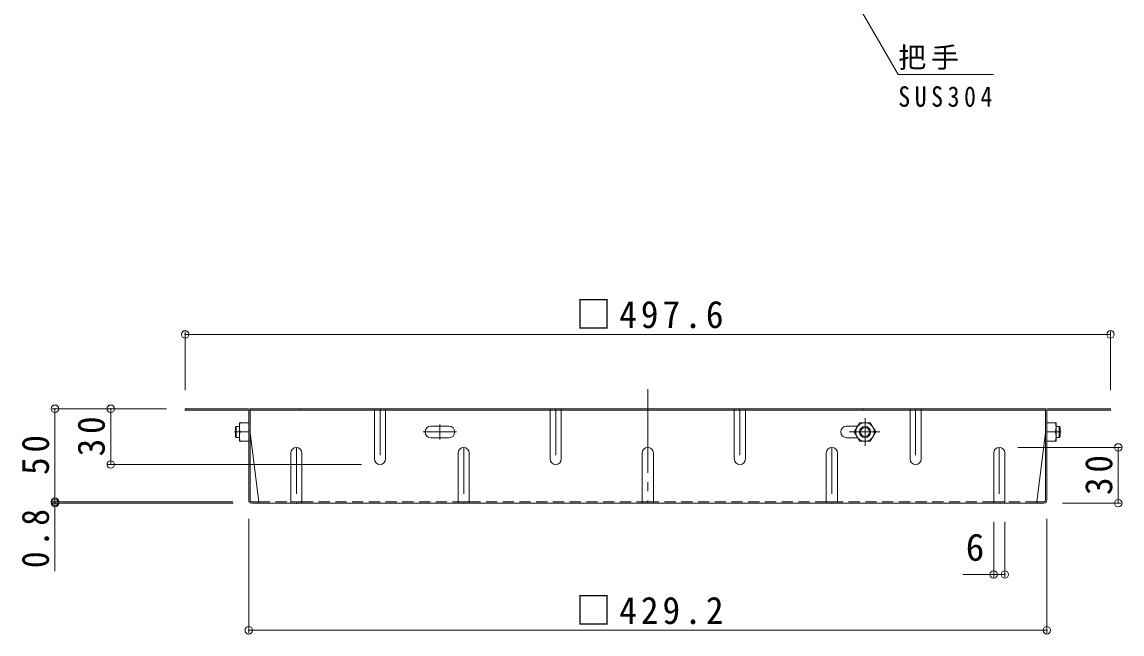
# Model space of a CAD drawing. Units: millimetres at full size, sheet at 1:5; some dimension numbers follow another scale. Extents: x -1349 to 1343, y -985 to 902.
# Drawn here: x 46 to 637, y -2 to 327 of the extents above; entities that cross this region are included whole.
import ezdxf
from ezdxf.enums import TextEntityAlignment as Align

# ---------------------------------------------------------------- set-up
doc = ezdxf.new("R2010")
doc.units = ezdxf.units.MM
doc.header["$LTSCALE"] = 5
doc.header["$PDMODE"] = 32
doc.header["$PDSIZE"] = 4
for name, pattern in [('CHAIN1', [8, 5, -1, 1, -1]), ('CHAIN2', [12, 9, -1, 1, -1]), ('DASHED1', [1.8, 1.2, -0.6])]:
    doc.linetypes.add(name, pattern=pattern)
for name, color, linetype, lineweight in [('5-4', 7, 'Continuous', 9), ('5-5', 7, 'Continuous', 9), ('5-7', 6, 'Continuous', 9), ('5-8', 2, 'Continuous', 9)]:
    doc.layers.add(name, color=color, linetype=linetype, lineweight=lineweight)
doc.styles.add('ＭＳ ゴシック', font='')
doc.styles.get('ＭＳ ゴシック').set_extended_font_data('MS Gothic')

msp = doc.modelspace()

# ---------------------------------------------------------------- linework, layer by layer
at = {"layer": '5-4'}
for p, q in [((133.693, 160.7), (133.693, 129.2)), ((631.3, 160.7), (631.3, 129.2)), ((133.693, 159.2), (631.3, 159.2)), ((62.193, 119.2), (123.693, 119.2)), ((63.693, 119.2), (63.693, 69.2)), ((93.693, 119.2), (93.693, 89.2)), ((636.996, 98.4), (581.496, 98.4)), ((635.496, 68.4), (635.496, 98.4)), ((92.193, 89.2), (228.496, 89.2)), ((62.193, 69.2), (159.363, 69.2)), ((62.193, 68.4), (159.496, 68.4)), ((63.693, 69.2), (63.693, 31.827)), ((636.996, 68.4), (605.496, 68.4)), ((167.896, -1.5), (167.896, 60)), ((597.096, -1.5), (597.096, 60)), ((568.496, 28.5), (568.496, 58.4)), ((574.496, 28.5), (574.496, 58.4)), ((551.857, 30), (574.496, 30)), ((167.896, 0), (597.096, 0))]:
    msp.add_line(p, q, dxfattribs=at)
for p in [(133.693, 159.2), (631.3, 159.2), (63.693, 119.2), (93.693, 119.2), (635.496, 98.4), (93.693, 89.2), (63.693, 69.2), (63.693, 68.4), (635.496, 68.4), (568.496, 30), (574.496, 30), (167.896, 0), (597.096, 0)]:
    msp.add_point(p, dxfattribs=at)
at = {"layer": '5-5'}
msp.add_line((568.455, 298.985), (517.205, 298.985), dxfattribs=at)
msp.add_lwpolyline([(517.205, 298.985), (473.268, 375.087), (499.296, 401.116), (491.687, 391.199)], dxfattribs=at)
at = {"layer": '5-7', "color": 2, "linetype": 'CHAIN2'}
msp.add_line((382.496, 129.773), (382.496, 68.4), dxfattribs=at)
at = {"layer": '5-7', "color": 2}
for p, q in [((167.096, 119.2), (133.693, 119.2)), ((133.693, 119.2), (133.693, 118.4)), ((167.23, 118.4), (133.693, 118.4)), ((596.296, 119.2), (168.696, 119.2)), ((168.696, 69.867), (168.696, 119.2)), ((596.296, 118.4), (168.696, 118.4)), ((195.364, 119.2), (195.364, 118.4)), ((498.363, 119.2), (498.363, 118.4)), ((596.296, 69.867), (596.296, 119.2)), ((597.763, 118.4), (631.3, 118.4)), ((597.896, 119.2), (631.3, 119.2)), ((631.3, 119.2), (631.3, 118.4)), ((167.896, 70), (167.896, 117.733)), ((597.096, 70), (597.096, 117.733)), ((168.696, 106.2), (173.309, 69.2)), ((596.296, 106.2), (591.684, 69.2)), ((169.363, 69.2), (173.309, 69.2)), ((595.496, 68.4), (169.496, 68.4)), ((595.63, 69.2), (591.684, 69.2))]:
    msp.add_line(p, q, dxfattribs=at)
at = {"layer": '5-7', "color": 2, "linetype": 'DASHED1'}
for p, q in [((173.309, 69.2), (190.496, 69.2)), ((196.496, 69.2), (280.496, 69.2)), ((286.496, 69.2), (379.496, 69.2)), ((478.496, 69.2), (385.496, 69.2)), ((568.496, 69.2), (484.496, 69.2)), ((591.684, 69.2), (574.496, 69.2))]:
    msp.add_line(p, q, dxfattribs=at)
at = {"layer": '5-7', "color": 2}
for centre, radius, start, end in [((167.096, 117.6), 1.6, 0, 90), ((167.23, 117.733), 0.667, 0, 90), ((597.896, 117.6), 1.6, 90, 180), ((597.763, 117.733), 0.667, 90, 180), ((169.496, 70), 1.6, 180, 270), ((169.363, 69.867), 0.667, 180, 270), ((172.509, 69.2), 0.8, 270, 0), ((592.484, 69.2), 0.8, 180, 270), ((595.496, 70), 1.6, 270, 0), ((595.63, 69.867), 0.667, 270, 0)]:
    msp.add_arc(centre, radius, start, end, dxfattribs=at)
at = {"layer": '5-8', "linetype": 'DASHED1'}
for p, q in [((235.496, 118), (235.496, 119.2)), ((241.496, 118), (241.496, 119.2)), ((329.996, 118), (329.996, 119.2)), ((335.996, 118), (335.996, 119.2)), ((428.996, 118), (428.996, 119.2)), ((434.996, 118), (434.996, 119.2)), ((523.496, 118), (523.496, 119.2)), ((529.496, 118), (529.496, 119.2))]:
    msp.add_line(p, q, dxfattribs=at)
at = {"layer": '5-8'}
for p, q in [((235.496, 92.2), (235.496, 118.4)), ((241.496, 92.2), (241.496, 118.4)), ((329.996, 92.2), (329.996, 118.4)), ((335.996, 92.2), (335.996, 118.4)), ((428.996, 92.2), (428.996, 118.4)), ((434.996, 92.2), (434.996, 118.4)), ((523.496, 92.2), (523.496, 118.4)), ((529.496, 92.2), (529.496, 118.4)), ((162.896, 101.7), (162.896, 111.7)), ((167.896, 111.7), (162.896, 111.7)), ((167.896, 106.7), (163.329, 106.7)), ((275.596, 109.8), (265.796, 109.8)), ((489.396, 109.8), (495.336, 109.8)), ((493.546, 106.7), (496.433, 111.7)), ((493.546, 106.7), (496.433, 101.7)), ((496.433, 111.7), (502.16, 111.7)), ((505.046, 106.7), (502.16, 111.7)), ((505.046, 106.7), (502.16, 101.7)), ((597.096, 111.7), (602.096, 111.7)), ((597.096, 106.7), (601.663, 106.7)), ((602.096, 101.7), (602.096, 111.7)), ((167.896, 101.7), (162.896, 101.7)), ((265.796, 103.6), (275.596, 103.6)), ((495.336, 103.6), (489.396, 103.6)), ((496.433, 101.7), (502.16, 101.7)), ((597.096, 101.7), (602.096, 101.7)), ((190.496, 95.4), (190.496, 68.4)), ((196.496, 95.4), (196.496, 68.4)), ((280.496, 95.4), (280.496, 68.4)), ((286.496, 95.4), (286.496, 68.4)), ((379.496, 95.4), (379.496, 68.4)), ((385.496, 95.4), (385.496, 68.4)), ((478.496, 95.4), (478.496, 68.4)), ((484.496, 95.4), (484.496, 68.4)), ((568.496, 95.4), (568.496, 68.4)), ((574.496, 95.4), (574.496, 68.4)), ((190.496, 69.2), (196.496, 69.2)), ((280.496, 69.2), (286.496, 69.2)), ((379.496, 69.2), (385.496, 69.2)), ((478.496, 69.2), (484.496, 69.2)), ((568.496, 69.2), (574.496, 69.2))]:
    msp.add_line(p, q, dxfattribs=at)
at = {"layer": '5-8', "linetype": 'CHAIN1'}
for p, q in [((238.496, 119.2), (238.496, 89.2)), ((332.996, 119.2), (332.996, 89.2)), ((431.996, 119.2), (431.996, 89.2)), ((526.496, 119.2), (526.496, 89.2)), ((499.296, 114.07), (499.296, 99.31)), ((160.21, 106.7), (163.272, 106.7)), ((261.696, 106.7), (279.696, 106.7)), ((270.696, 102.6), (270.696, 110.8)), ((490.768, 106.7), (507.276, 106.7)), ((604.783, 106.7), (601.721, 106.7)), ((193.496, 98.4), (193.496, 68)), ((283.496, 98.4), (283.496, 68)), ((481.496, 98.4), (481.496, 68)), ((571.496, 98.4), (571.496, 68.4))]:
    msp.add_line(p, q, dxfattribs=at)
at = {"layer": '5-8', "color": 3}
for p, q in [((161.196, 109.7), (160.696, 109.2)), ((160.696, 104.2), (160.696, 109.2)), ((161.196, 103.7), (161.196, 109.7)), ((162.896, 109.7), (161.196, 109.7)), ((602.096, 109.7), (603.796, 109.7)), ((603.796, 109.7), (604.296, 109.2)), ((603.796, 103.7), (603.796, 109.7)), ((604.296, 104.2), (604.296, 109.2)), ((161.196, 103.7), (160.696, 104.2)), ((162.896, 103.7), (161.196, 103.7)), ((602.096, 103.7), (603.796, 103.7)), ((603.796, 103.7), (604.296, 104.2))]:
    msp.add_line(p, q, dxfattribs=at)
at = {"layer": '5-8'}
for radius in [5, 3, 2.458]:
    msp.add_circle((499.296, 106.7), radius, dxfattribs=at)
for centre, radius, start, end in [((170.33, 109.2), 7.433, 160.34634, 199.65367), ((170.33, 104.2), 7.433, 160.34634, 199.65367), ((265.796, 106.7), 3.1, 90, 270), ((275.596, 106.7), 3.1, 270, 90), ((489.396, 106.7), 3.1, 90, 270), ((594.663, 109.2), 7.433, 340.34633, 19.65366), ((594.663, 104.2), 7.433, 340.34633, 19.65366), ((193.496, 95.4), 3, 0, 180), ((283.496, 95.4), 3, 0, 180), ((382.496, 95.4), 3, 0, 180), ((481.496, 95.4), 3, 0, 180), ((571.496, 95.4), 3, 0, 180), ((238.496, 92.2), 3, 180, 0), ((332.996, 92.2), 3, 180, 0), ((431.996, 92.2), 3, 180, 0), ((526.496, 92.2), 3, 180, 0)]:
    msp.add_arc(centre, radius, start, end, dxfattribs=at)

# ---------------------------------------------------------------- texts
at = {"layer": '5-4', "color": 2, "style": 'ＭＳ ゴシック'}
msp.add_text('6', height=14.66, dxfattribs=at).set_placement((553.466, 33), align=Align.BOTTOM_LEFT)
at = {"layer": '5-4', "color": 2, "char_height": 14.66, "attachment_point": 7, "style": 'ＭＳ ゴシック'}
for s, insert in [('\\T1.23;\\W0.95;□497.6', (343.746, 162.2)), ('\\T1.23;\\W0.95;□429.2', (343.746, 3))]:
    msp.add_mtext(s, dxfattribs=dict(at, insert=insert))
at = {"layer": '5-4', "color": 2, "char_height": 14.66, "attachment_point": 7, "rotation": 90, "style": 'ＭＳ ゴシック'}
for s, insert in [('\\T1.27;\\W0.95;30', (90.693, 93.575)), ('\\T1.27;\\W0.95;50', (60.693, 83.575)), ('\\T1.27;\\W0.95;30', (632.496, 72.775)), ('\\T1.27;\\W0.9;0.8', (60.693, 33.465))]:
    msp.add_mtext(s, dxfattribs=dict(at, insert=insert))
at = {"layer": '5-5', "char_height": 11, "attachment_point": 7, "style": 'ＭＳ ゴシック'}
for s, insert in [('\\T1.17;把手', (517.205, 301.485)), ('\\T1.39;\\W0.85;SUS304', (517.205, 281.485))]:
    msp.add_mtext(s, dxfattribs=dict(at, insert=insert))

doc.saveas('drawing.dxf')
